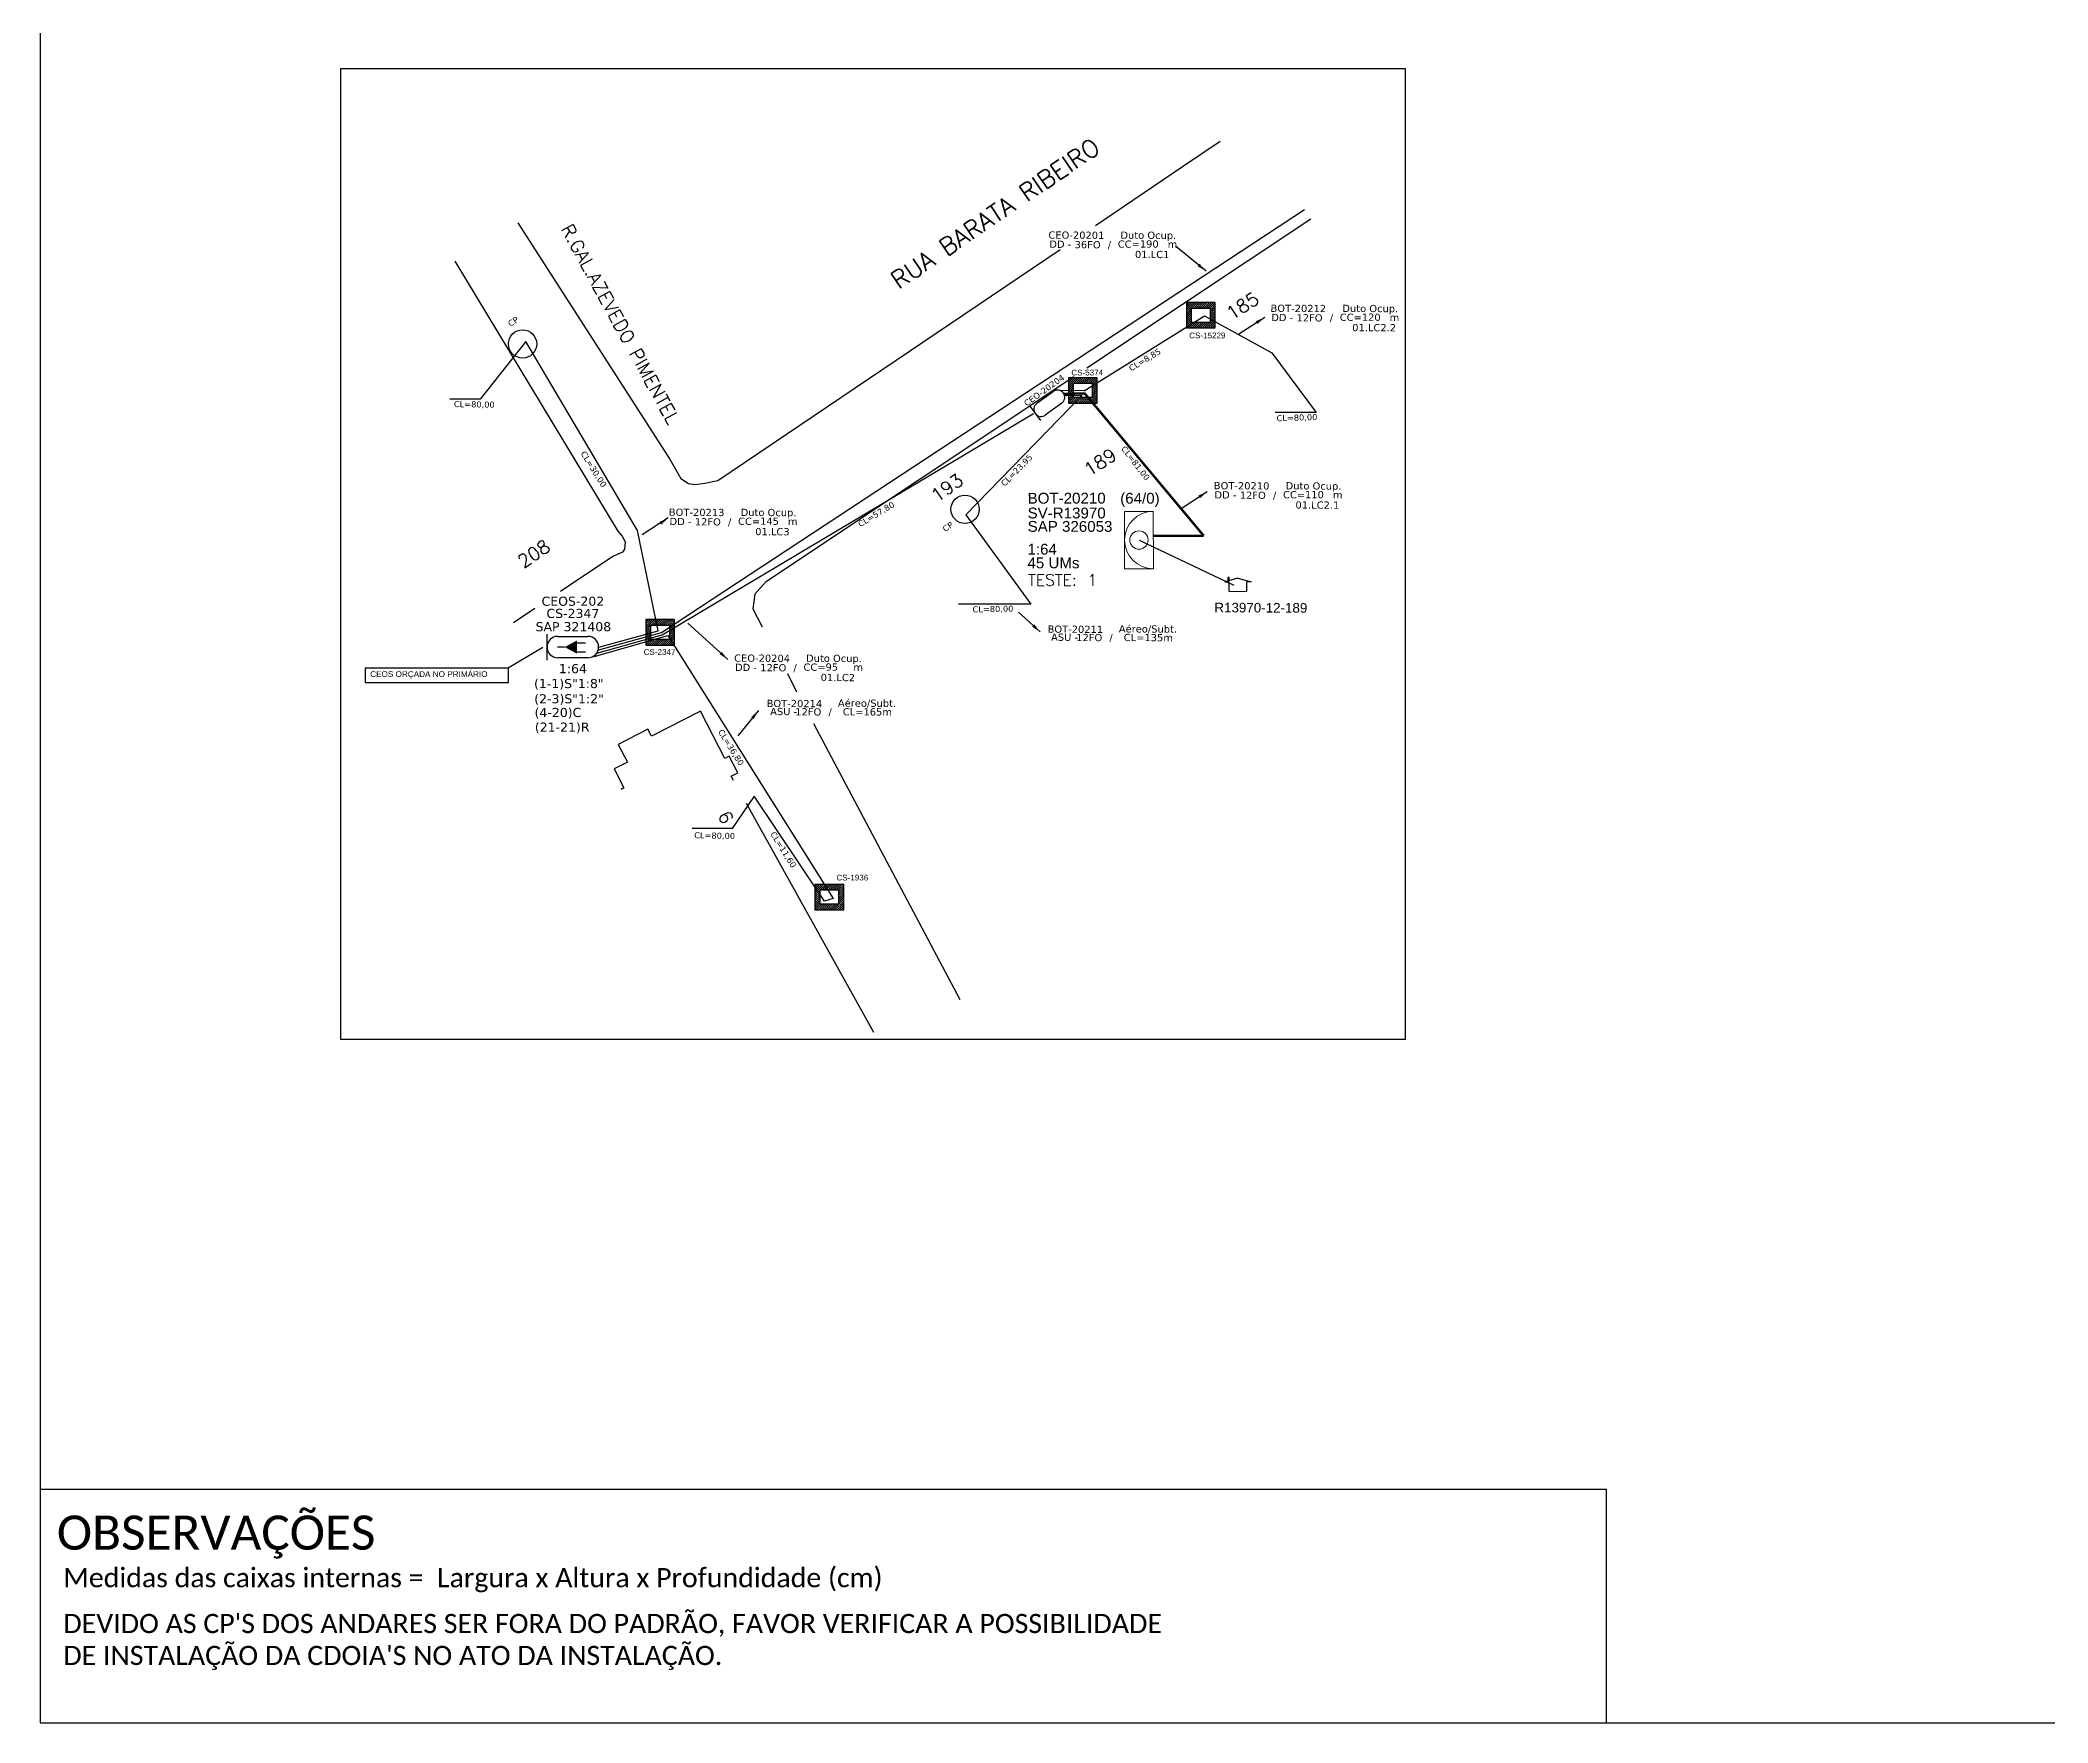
# Model space of a CAD drawing. Extents: x -89 to 749, y 705 to 1299.
# Drawn here: x -89.3 to 330, y 705 to 1056.3 of the extents above; entities that cross this region are included whole.
import ezdxf
from ezdxf.enums import TextEntityAlignment as Align

# ---------------------------------------------------------------- set-up
doc = ezdxf.new("R2010")
doc.units = 0
for name, color, linetype in [('10.1-Caixas Subterrâneas', 5, 'Continuous'), ('20.4-CEOS', 1, 'Continuous'), ('20.5-CEO', 1, 'Continuous'), ('CAP a instalar', 1, 'Continuous'), ('celulas gpon', 7, 'Continuous'), ('CEO', 1, 'Continuous'), ('label_cabos', 7, 'Continuous'), ('Legenda', 1, 'Continuous'), ('Meio Fio', 7, 'Continuous'), ('ml', 1, 'Continuous'), ('MUB', 252, 'Continuous'), ('Surveys Casinhas', 7, 'Continuous'), ('surveys legendas', 7, 'Continuous')]:
    doc.layers.add(name, color=color, linetype=linetype)
doc.layers.add("20.0-LEGENDA DOS CDO'S", color=1, linetype='Continuous', lineweight=0)
doc.layers.add('20.1-CDO_INTERIOR', color=1, linetype='Continuous', lineweight=0)
doc.layers.add('EXTRA', color=50, linetype='Continuous', plot=False)
doc.styles.add('ARIAL', font='arial.ttf')
doc.styles.add('DIGICADE', font='arial.ttf')
doc.styles.add('ROMANS', font='romans')
doc.styles.add('siredit', font='verdana.ttf')
doc.styles.add('Style-font000', font='font000.shx')
doc.styles.add('WMF-Calibri0', font='CALIBRI.TTF')
doc.linetypes.add('FENCELINE1', pattern='A,0.25,-0.1,[133,ltypeshp.shx,S=0.1,R=0,X=-0.1,Y=0],-0.1,1', length=1.45)
doc.dimstyles.new('CC', dxfattribs={"dimtxt": 1, "dimasz": 2, "dimexe": 0.18, "dimexo": 0.0625, "dimgap": 0.09, "dimtad": 0, "dimdec": 0, "dimrnd": 1, "dimzin": 0, "dimdsep": 46, "dimtxsty": 'siredit', "dimblk": 'NONE', "dimcen": 0, "dimse1": 1, "dimse2": 1, "dimsd1": 1, "dimsd2": 1, "dimclrt": 7, "dimadec": 0, "dimazin": 0, "dimtfac": 1, "dimtdec": 0, "dimtofl": 0, "dimtmove": 0, "dimatfit": 3, "dimfxl": 0, "dimtolj": 1, "dimtzin": 0, "dimarcsym": 0})

# ---------------------------------------------------------------- blocks, each defined once
blk = doc.blocks.new('*X58')
at = {"color": 0, "linetype": 'Continuous'}
for p, q in [((-1.25, 0.34099), (-0.49099, 1.1)), ((-1.25, 0.517767), (-0.667767, 1.1)), ((-1.25, 0.694544), (-0.844544, 1.1)), ((-1.25, 0.87132), (-1.02132, 1.1)), ((-1.25, 1.048097), (-1.198097, 1.1)), ((-1.25, 0.164214), (-0.8035, 0.610714)), ((-1.25, -0.012563), (-0.8035, 0.433937)), ((-1.25, -0.18934), (-0.8035, 0.25716)), ((-1.25, -0.366117), (-0.8035, 0.080383)), ((-0.789214, 0.625), (-0.314214, 1.1)), ((-0.612437, 0.625), (-0.137437, 1.1)), ((-0.43566, 0.625), (0.03934, 1.1)), ((-0.258883, 0.625), (0.216117, 1.1)), ((-0.082107, 0.625), (0.392893, 1.1)), ((0.09467, 0.625), (0.56967, 1.1)), ((0.271447, 0.625), (0.746447, 1.1)), ((0.448223, 0.625), (0.923223, 1.1)), ((0.625, 0.625), (1.1, 1.1)), ((0.801777, 0.625), (1.25, 1.073223)), ((0.8035, 0.449947), (1.25, 0.896447)), ((0.8035, 0.27317), (1.25, 0.71967)), ((0.8035, 0.096393), (1.25, 0.542893)), ((0.8035, -0.080383), (1.25, 0.366117)), ((0.8035, -0.25716), (1.25, 0.18934)), ((0.8035, -0.433937), (1.25, 0.012563)), ((-1.25, -0.542893), (-0.8035, -0.096393)), ((-1.25, -0.71967), (-0.8035, -0.27317)), ((-1.25, -0.896447), (-0.8035, -0.449947)), ((-1.25, -1.073223), (-0.801777, -0.625)), ((-1.1, -1.1), (-0.625, -0.625)), ((-0.923223, -1.1), (-0.448223, -0.625)), ((-0.746447, -1.1), (-0.271447, -0.625)), ((-0.56967, -1.1), (-0.09467, -0.625)), ((-0.392893, -1.1), (0.082107, -0.625)), ((-0.216117, -1.1), (0.258883, -0.625)), ((-0.03934, -1.1), (0.43566, -0.625)), ((0.137437, -1.1), (0.612437, -0.625)), ((0.314214, -1.1), (0.789214, -0.625)), ((0.49099, -1.1), (1.25, -0.34099)), ((0.667767, -1.1), (1.25, -0.517767)), ((0.8035, -0.610714), (1.25, -0.164214)), ((0.844544, -1.1), (1.25, -0.694544)), ((1.02132, -1.1), (1.25, -0.87132)), ((1.198097, -1.1), (1.25, -1.048097))]:
    blk.add_line(p, q, dxfattribs=at)
blk = doc.blocks.new('MANHOLE_MQ')
at = {"color": 0, "linetype": 'Continuous'}
for p, q in [((0.00000623, 0.00000569), (-0.00000627, 0.00000569)), ((-0.00000627, 0.00000569), (-0.00000627, -0.00000531)), ((-0.00000404, 0.00000331), (0.00000399, 0.00000331)), ((-0.00000404, -0.00000294), (-0.00000404, 0.00000331)), ((0.00000399, 0.00000331), (0.00000399, -0.00000294)), ((0.00000623, -0.00000531), (0.00000623, 0.00000569)), ((-0.00000627, -0.00000531), (0.00000623, -0.00000531)), ((0.00000399, -0.00000294), (-0.00000404, -0.00000294)), ((0.00000399, -0.00000294), (0.00000399, -0.00000294))]:
    blk.add_line(p, q, dxfattribs=at)
at = {"color": 0, "linetype": 'Continuous', "xscale": 5e-06, "yscale": 5e-06, "zscale": 1e-05}
blk.add_blockref('*X58', (-0.00000002, 0.00000019), dxfattribs=at)
blk = doc.blocks.new('*U82')
at = {"layer": '20.4-CEOS', "color": 7, "style": 'siredit'}
for tag, p in [('FIBRAS_SPLITTER', (0, 0)), ('FIBRAS_TOP_C', (0, -4.13)), ('RESERVA_FINAIS', (0, -5.46))]:
    blk.add_attdef(tag, p, '', height=1.01, dxfattribs=at)
for tag, p, flags in [('ID_ATIVIDADE', (0, -6.77), 3), ('QTDE', (0, -9.4), 1), ('FATOR', (0, -8.09), 1), ('FID', (0, -10.71), 1)]:
    blk.add_attdef(tag, p, '', height=1.01, dxfattribs=dict(at, flags=flags))
blk = doc.blocks.new('*U83')
at = {"layer": '20.4-CEOS', "color": 7, "style": 'siredit'}
blk.add_attdef('FIBRAS_SPLITTER', (0, 0), '', height=1.01, dxfattribs=at)
for tag, p, flags in [('ID_ATIVIDADE', (0, -1.48), 3), ('FATOR', (0, -2.79), 1), ('QTDE', (0, -4.11), 1), ('FID', (0, -5.42), 1)]:
    blk.add_attdef(tag, p, '', height=1.01, dxfattribs=dict(at, flags=flags))
blk = doc.blocks.new('Inst CDOI-64')
at = {"layer": '20.1-CDO_INTERIOR', "color": 1, "lineweight": 18}
blk.add_lwpolyline([(-2.12, -2.13), (-2.12, 2.12), (0, 2.12), (0.01, -2.13)], close=True, dxfattribs=at)
blk.add_circle((-1.06, 0), 0.68, dxfattribs=at)
blk.add_arc((0.01, 0), 2.13, 90.0276, 270.0276, dxfattribs=at)
at = {"layer": "20.0-LEGENDA DOS CDO'S"}
for tag, p, style, flags in [('ID_ATIVIDADE', (-9.3, 3.78), 'ARIAL', 3), ('FATOR', (-1.5, 3.78), 'ARIAL', 1), ('QTDE', (-9.18, -3.66), 'DIGICADE', 3)]:
    blk.add_attdef(tag, p, '', height=0.8, rotation=0.118, dxfattribs=dict(at, style=style, flags=flags))
at = {"layer": "20.0-LEGENDA DOS CDO'S", "style": 'ARIAL'}
for tag, p, rotation in [('FID', (-9.3, 2.69), 0.118), ('SURVEY', (-9.3, 1.6), 359.9724), ('SAP', (-9.3, 0.61), 359.9724), ('1:XX', (-9.31, -1.08), 359.9724), ('UMS', (-9.31, -2.09), 359.9724)]:
    blk.add_attdef(tag, p, '', height=0.8, rotation=rotation, dxfattribs=at)
blk.add_attdef('FIBRAS_UTILIZADAS', text='', height=0.8, rotation=359.9724, dxfattribs=at).set_placement((-0.99, 2.69), align=Align.CENTER)
blk = doc.blocks.new('Teste  FTTH')
at = {"color": 0, "lineweight": 0, "style": 'ROMANS'}
for tag, p in [('TESTE', (-2.302, -0.29)), ('QTDE', (0.212, -0.29))]:
    blk.add_attdef(tag, p, '', height=0.48, dxfattribs=at)
for tag, p, flags in [('FID', (-2.227, -1.253), 1), ('FATOR', (-2.227, -2.028), 3), ('ID_ATIVIDADE', (-2.227, -2.716), 3)]:
    blk.add_attdef(tag, p, '', height=0.48, dxfattribs=dict(at, flags=flags))
blk = doc.blocks.new('Inst CB DT OCUP CFOA-SM-DD-S-36')
at = {"layer": 'label_cabos', "color": 0, "style": 'siredit'}
for tag, flags, p in [('ID_ATIVIDADE', 3, (1.31, 2.67)), ('FATOR', 1, (11.56, 2.55))]:
    blk.add_attdef(tag, text='', height=1, rotation=359.69, dxfattribs=dict(at, flags=flags)).set_placement(p, align=Align.MIDDLE_CENTER)
for tag, p in [('TIPO_CABO', (1.11, 0)), ('DESTINO_CABO', (3.13, 1.26)), ('CABO', (4.69, -0.05)), ('/', (7.71, -0.05)), ('LANCE', (10.41, 0.02)), ('TIPO_CABO', (13.11, 1.24)), ('UND', (16.46, 0)), ('FID', (13.65, -1.41))]:
    blk.add_attdef(tag, text='', height=1, rotation=359.69, dxfattribs=at).set_placement(p, align=Align.MIDDLE_CENTER)
blk.add_attdef('QTDE', (11.93, -0.45), '', height=1, rotation=359.69, dxfattribs=at)
blk = doc.blocks.new('_None')
blk = doc.blocks.new('Inst CB DT OCUP CFOA-SM-DD-S-12')
at = {"layer": 'label_cabos', "color": 0, "style": 'siredit'}
for tag, flags, p in [('ID_ATIVIDADE', 3, (1.31, 2.67)), ('FATOR', 1, (11.56, 2.55))]:
    blk.add_attdef(tag, text='', height=1, rotation=359.69, dxfattribs=dict(at, flags=flags)).set_placement(p, align=Align.MIDDLE_CENTER)
for tag, p in [('TIPO_CABO', (1.11, 0)), ('DESTINO_CABO', (3.13, 1.26)), ('CABO', (4.69, -0.05)), ('/', (7.71, -0.05)), ('LANCE', (10.41, 0.02)), ('TIPO_CABO', (13.11, 1.24)), ('UND', (16.46, 0)), ('FID', (13.65, -1.41))]:
    blk.add_attdef(tag, text='', height=1, rotation=359.69, dxfattribs=at).set_placement(p, align=Align.MIDDLE_CENTER)
blk.add_attdef('QTDE', (11.93, -0.45), '', height=1, rotation=359.69, dxfattribs=at)
blk = doc.blocks.new('LEGENDA DOS CABOS')
at = {"layer": 'EXTRA', "color": 0, "style": 'siredit'}
for tag, p in [('ID', (4.6, 0.97)), ('XX', (9.03, 0.97))]:
    blk.add_attdef(tag, text='', height=0.48, rotation=359.69, dxfattribs=at).set_placement(p, align=Align.MIDDLE_CENTER)
at = {"layer": 'Legenda', "color": 0, "style": 'siredit'}
for tag, p in [('TIPO_CABO', (1.31, 0)), ('CABO', (4.69, -0.05)), ('/', (6.81, -0.05)), ('METROS', (10.03, -0.05))]:
    blk.add_attdef(tag, text='', height=0.8, rotation=359.69, dxfattribs=at).set_placement(p, align=Align.MIDDLE_CENTER)
blk = doc.blocks.new('SURVEY_SURVEY')
for p, q in [((0, 0.0000152), (-0.0000151, 0.0000108)), ((-0.0000151, 0.0000108), (-0.0000104, 0.0000108)), ((-0.0000103, 0), (-0.0000103, 0.0000108)), ((0.0000103, 0), (-0.0000103, 0)), ((0, 0.0000152), (0.0000151, 0.0000108)), ((0.0000101, 0.0000159), (0.0000117, 0.0000159)), ((0.0000101, 0.0000123), (0.0000101, 0.0000159)), ((0.0000151, 0.0000108), (0.0000103, 0.0000108)), ((0.0000103, 0.0000108), (0.0000103, 0)), ((0.0000117, 0.0000159), (0.0000117, 0.0000119))]:
    blk.add_line(p, q)

msp = doc.modelspace()

# ---------------------------------------------------------------- linework, layer by layer
msp.add_lwpolyline([(-89.32, 705.02), (749.25, 705.02), (749.25, 1299.02), (-89.32, 1299.02), (-89.32, 705.02)])
at = {"color": 7}
msp.add_lwpolyline([(-26.51, 1050.38), (195.76, 1050.38), (195.76, 847.66), (-26.51, 847.66)], close=True, dxfattribs=at)
at = {"color": 10, "linetype": 'FENCELINE1', "ltscale": 6, "const_width": 0.5}
for points in [[(124.49, 982.47), (128.83, 982.57), (153.69, 952.84)], [(153.69, 952.84), (143.17, 952.84)]]:
    msp.add_lwpolyline(points, dxfattribs=at)
at = {"color": 4}
msp.add_lwpolyline([(140.17, 951.95), (159.95, 942.51)], dxfattribs=at)
at = {"color": 7}
for points in [[(-89.24, 753.78), (237.71, 753.78)], [(237.71, 753.78), (237.71, 705.02)]]:
    msp.add_lwpolyline(points, dxfattribs=at)
at = {"layer": '20.4-CEOS', "color": 7}
for p, q in [((18.79, 931.85), (25.08, 931.85)), ((25.08, 927.37), (18.79, 927.37))]:
    msp.add_line(p, q, dxfattribs=at)
for points in [[(16.55, 926.91), (16.55, 932.31)], [(20.2, 929.61), (18.69, 929.61)], [(22.68, 930.5), (24.59, 930.5)], [(22.68, 928.63), (24.59, 928.63)]]:
    msp.add_lwpolyline(points, dxfattribs=at)
msp.add_lwpolyline([(20.2, 929.61, 0, 2.77, 0), (22.8, 929.61, 2.77, 2.77, 0)], format="xyseb", dxfattribs=at)
for centre, start, end in [((18.79, 929.61), 90, 270), ((25.08, 929.61), 270, 90)]:
    msp.add_arc(centre, 2.24, start, end, dxfattribs=at)
at = {"layer": '20.5-CEO', "color": 5}
for p, q in [((118.83, 980.5), (122.27, 982.99)), ((124.04, 980.54), (120.6, 978.05))]:
    msp.add_line(p, q, dxfattribs=at)
msp.add_lwpolyline([(117.42, 979.86), (119.56, 976.91)], dxfattribs=at)
for centre, start, end in [((123.15, 981.76), 305.9178, 125.9178), ((119.72, 979.27), 125.9178, 305.9178)]:
    msp.add_arc(centre, 1.51, start, end, dxfattribs=at)
at = {"layer": 'CAP a instalar', "color": 7, "linetype": 'FENCELINE1', "ltscale": 3}
for points in [[(27.34, 929.06), (40.44, 932.69), (174.72, 1020.99)], [(128.74, 983.14), (153.83, 998.78), (167.93, 991.07), (177.18, 978.6)], [(27.33, 929.61), (39.73, 932.99), (35.42, 953.96), (12.14, 993.44), (2.58, 981.4), (-3.77, 981.4)], [(128.8, 983.16), (123.88, 983.11)], [(26.91, 928.35), (40.61, 932.2), (118.14, 978.39)], [(177.18, 978.6), (168.63, 978.6)]]:
    msp.add_lwpolyline(points, dxfattribs=at)
at = {"layer": 'CAP a instalar', "color": 8, "linetype": 'FENCELINE1', "ltscale": 3}
for points in [[(124.64, 982.15), (128.3, 982.19), (103.99, 957.2), (117.54, 938.58), (102.44, 938.58)], [(26.35, 927.64), (41.74, 932.01), (76.32, 877.15), (74.48, 876.59), (59.83, 898.5), (55.18, 891.74), (46.85, 891.74)]]:
    msp.add_lwpolyline(points, dxfattribs=at)
at = {"layer": 'Meio Fio', "color": 3}
msp.add_lwpolyline([(8.31, 925.19), (15.68, 929.57)], dxfattribs=at)
msp.add_lwpolyline([(8.47, 925.19), (-21.44, 925.19), (-21.44, 922.2), (8.47, 922.2)], close=True, dxfattribs=at)
at = {"layer": 'ml', "color": 5}
for centre in [(11.43, 992.9), (103.84, 958.38)]:
    msp.add_circle(centre, 2.96, dxfattribs=at)
at = {"layer": 'MUB'}
for points in [[(149.27, 1029.91), (157.14, 1035.23)], [(131.06, 1017.61), (149.27, 1029.91)], [(176.06, 1018.96), (149.27, 1001.14)], [(10.42, 1018.21), (42.28, 968.72), (44.45, 964.82), (46.07, 963.77), (47.43, 963.55), (49.51, 963.82), (52.24, 964.36), (123.72, 1012.65)], [(-2.74, 1010.18), (31.35, 953.82), (32.22, 952.75), (32.83, 951.61), (32.75, 950.03), (32.33, 949.44), (30.25, 948.5)], [(149.27, 1001.14), (129.29, 987.84)], [(126.56, 986.02), (62.15, 943.16), (59.96, 940.67), (59.5, 937.57), (61.46, 933.87)], [(30.25, 948.5), (19.36, 941.24)], [(14.02, 937.68), (9.51, 934.67)], [(66.77, 924.08), (68.67, 920.27)], [(48.57, 916.26), (38.33, 911.03), (37.62, 912.45), (31.41, 909.28), (33.31, 905.58), (30.54, 904.16), (32.59, 900.22), (32.04, 899.94)], [(55.51, 901.73), (55, 902.63), (56.38, 903.33), (54.6, 906.85), (53.64, 906.37), (48.57, 916.26), (38.33, 911.03), (37.62, 912.45), (31.41, 909.28), (33.31, 905.58), (30.54, 904.16), (32.59, 900.22)], [(72.18, 913.65), (102.72, 856.06)], [(32.04, 899.94), (32.59, 900.22)], [(84.8, 849.13), (58.18, 896.94)]]:
    msp.add_lwpolyline(points, dxfattribs=at)

# ---------------------------------------------------------------- block references
at = {"color": 0, "lineweight": 0}
ref = msp.add_blockref('Inst CB DT OCUP CFOA-SM-DD-S-36', (122.38, 1013.71), dxfattribs=dict(at, xscale=1.505327139030698, yscale=1.505327139030698, zscale=1.505327139030698))
ref.add_attrib('DESTINO_CABO', 'CEO-20201', dxfattribs={"layer": 'label_cabos', "color": 0, "height": 1.505, "rotation": 359.69, "style": 'siredit'}).set_placement((127.09, 1015.61), align=Align.MIDDLE_CENTER)
ref.add_attrib('TIPO_CABO', 'Duto Ocup.', dxfattribs={"layer": 'label_cabos', "color": 0, "height": 1.505, "rotation": 359.69, "style": 'siredit'}).set_placement((142.11, 1015.59), align=Align.MIDDLE_CENTER)
ref.add_attrib('/', '/', dxfattribs={"layer": 'label_cabos', "color": 0, "height": 1.51, "rotation": 359.69, "style": 'siredit'}).set_placement((133.99, 1013.63), align=Align.MIDDLE_CENTER)
ref.add_attrib('FID', '01.LC1', dxfattribs={"layer": 'label_cabos', "color": 0, "height": 1.505, "rotation": 359.69, "style": 'siredit'}).set_placement((142.92, 1011.58), align=Align.MIDDLE_CENTER)
ref.add_attrib('LANCE', 'CC=', dxfattribs={"layer": 'label_cabos', "color": 0, "height": 1.505, "rotation": 359.69, "style": 'siredit'}).set_placement((138.04, 1013.74), align=Align.MIDDLE_CENTER)
ref.add_attrib('UND', 'm', dxfattribs={"layer": 'label_cabos', "color": 0, "height": 1.51, "rotation": 359.69, "style": 'siredit'}).set_placement((147.16, 1013.71), align=Align.MIDDLE_CENTER)
ref.add_attrib('CABO', '36FO', dxfattribs={"layer": 'label_cabos', "color": 0, "height": 1.505, "rotation": 359.69, "style": 'siredit'}).set_placement((129.43, 1013.63), align=Align.MIDDLE_CENTER)
ref.add_attrib('TIPO_CABO', 'DD - ', dxfattribs={"layer": 'label_cabos', "color": 0, "height": 1.505, "rotation": 359.69, "style": 'siredit'}).set_placement((124.05, 1013.71), align=Align.MIDDLE_CENTER)
ref.add_attrib('QTDE', '190', (140.33, 1013.03), dxfattribs={"layer": 'label_cabos', "color": 0, "height": 1.505, "rotation": 359.69, "style": 'siredit'})
ref = msp.add_blockref('Inst CB DT OCUP CFOA-SM-DD-S-12', (168.73, 998.42), dxfattribs=dict(at, xscale=1.505327139030698, yscale=1.505327139030698, zscale=1.505327139030698))
ref.add_attrib('DESTINO_CABO', 'BOT-20212', dxfattribs={"layer": 'label_cabos', "color": 0, "height": 1.505, "rotation": 359.69, "style": 'siredit'}).set_placement((173.44, 1000.32), align=Align.MIDDLE_CENTER)
ref.add_attrib('TIPO_CABO', 'Duto Ocup.', dxfattribs={"layer": 'label_cabos', "color": 0, "height": 1.505, "rotation": 359.69, "style": 'siredit'}).set_placement((188.46, 1000.3), align=Align.MIDDLE_CENTER)
ref.add_attrib('/', '/', dxfattribs={"layer": 'label_cabos', "color": 0, "height": 1.51, "rotation": 359.69, "style": 'siredit'}).set_placement((180.34, 998.35), align=Align.MIDDLE_CENTER)
ref.add_attrib('FID', '01.LC2.2', dxfattribs={"layer": 'label_cabos', "color": 0, "height": 1.505, "rotation": 359.69, "style": 'siredit'}).set_placement((189.27, 996.3), align=Align.MIDDLE_CENTER)
ref.add_attrib('LANCE', 'CC=', dxfattribs={"layer": 'label_cabos', "color": 0, "height": 1.505, "rotation": 359.69, "style": 'siredit'}).set_placement((184.4, 998.46), align=Align.MIDDLE_CENTER)
ref.add_attrib('UND', 'm', dxfattribs={"layer": 'label_cabos', "color": 0, "height": 1.51, "rotation": 359.69, "style": 'siredit'}).set_placement((193.51, 998.43), align=Align.MIDDLE_CENTER)
ref.add_attrib('CABO', '12FO', dxfattribs={"layer": 'label_cabos', "color": 0, "height": 1.505, "rotation": 359.69, "style": 'siredit'}).set_placement((175.78, 998.35), align=Align.MIDDLE_CENTER)
ref.add_attrib('TIPO_CABO', 'DD - ', dxfattribs={"layer": 'label_cabos', "color": 0, "height": 1.505, "rotation": 359.69, "style": 'siredit'}).set_placement((170.4, 998.42), align=Align.MIDDLE_CENTER)
ref.add_attrib('QTDE', '120', (186.69, 997.74), dxfattribs={"layer": 'label_cabos', "color": 0, "height": 1.505, "rotation": 359.69, "style": 'siredit'})
at = {"color": 0, "lineweight": 0, "xscale": 2.822488385682557, "yscale": 2.822488385682557, "zscale": 2.822488385682557}
msp.add_blockref('Inst CDOI-64', (143.15, 951.96), dxfattribs=at).add_auto_attribs({'FIBRAS_UTILIZADAS': '(64/0)', 'SURVEY': 'SV-R13970 ', 'SAP': 'SAP 326053', '1:XX': '1:64', 'UMS': '45 UMs', 'FID': 'BOT-20210'})
at = {"color": 0, "lineweight": 0}
ref = msp.add_blockref('Inst CB DT OCUP CFOA-SM-DD-S-12', (156.88, 961.39), dxfattribs=dict(at, xscale=1.505327139030698, yscale=1.505327139030698, zscale=1.505327139030698))
ref.add_attrib('DESTINO_CABO', 'BOT-20210', dxfattribs={"layer": 'label_cabos', "color": 0, "height": 1.505, "rotation": 359.69, "style": 'siredit'}).set_placement((161.59, 963.29), align=Align.MIDDLE_CENTER)
ref.add_attrib('TIPO_CABO', 'Duto Ocup.', dxfattribs={"layer": 'label_cabos', "color": 0, "height": 1.505, "rotation": 359.69, "style": 'siredit'}).set_placement((176.61, 963.26), align=Align.MIDDLE_CENTER)
ref.add_attrib('/', '/', dxfattribs={"layer": 'label_cabos', "color": 0, "height": 1.51, "rotation": 359.69, "style": 'siredit'}).set_placement((168.49, 961.31), align=Align.MIDDLE_CENTER)
ref.add_attrib('FID', '01.LC2.1', dxfattribs={"layer": 'label_cabos', "color": 0, "height": 1.505, "rotation": 359.69, "style": 'siredit'}).set_placement((177.42, 959.26), align=Align.MIDDLE_CENTER)
ref.add_attrib('LANCE', 'CC=', dxfattribs={"layer": 'label_cabos', "color": 0, "height": 1.505, "rotation": 359.69, "style": 'siredit'}).set_placement((172.55, 961.42), align=Align.MIDDLE_CENTER)
ref.add_attrib('UND', 'm', dxfattribs={"layer": 'label_cabos', "color": 0, "height": 1.51, "rotation": 359.69, "style": 'siredit'}).set_placement((181.66, 961.39), align=Align.MIDDLE_CENTER)
ref.add_attrib('CABO', '12FO', dxfattribs={"layer": 'label_cabos', "color": 0, "height": 1.505, "rotation": 359.69, "style": 'siredit'}).set_placement((163.93, 961.31), align=Align.MIDDLE_CENTER)
ref.add_attrib('TIPO_CABO', 'DD - ', dxfattribs={"layer": 'label_cabos', "color": 0, "height": 1.505, "rotation": 359.69, "style": 'siredit'}).set_placement((158.55, 961.38), align=Align.MIDDLE_CENTER)
ref.add_attrib('QTDE', '110', (174.83, 960.7), dxfattribs={"layer": 'label_cabos', "color": 0, "height": 1.505, "rotation": 359.69, "style": 'siredit'})
ref = msp.add_blockref('Inst CB DT OCUP CFOA-SM-DD-S-12', (43.07, 955.84), dxfattribs=dict(at, xscale=1.505327139030698, yscale=1.505327139030698, zscale=1.505327139030698))
ref.add_attrib('DESTINO_CABO', 'BOT-20213', dxfattribs={"layer": 'label_cabos', "color": 0, "height": 1.505, "rotation": 359.69, "style": 'siredit'}).set_placement((47.78, 957.74), align=Align.MIDDLE_CENTER)
ref.add_attrib('TIPO_CABO', 'Duto Ocup.', dxfattribs={"layer": 'label_cabos', "color": 0, "height": 1.505, "rotation": 359.69, "style": 'siredit'}).set_placement((62.8, 957.71), align=Align.MIDDLE_CENTER)
ref.add_attrib('/', '/', dxfattribs={"layer": 'label_cabos', "color": 0, "height": 1.51, "rotation": 359.69, "style": 'siredit'}).set_placement((54.68, 955.76), align=Align.MIDDLE_CENTER)
ref.add_attrib('FID', '01.LC3', dxfattribs={"layer": 'label_cabos', "color": 0, "height": 1.505, "rotation": 359.69, "style": 'siredit'}).set_placement((63.61, 953.71), align=Align.MIDDLE_CENTER)
ref.add_attrib('LANCE', 'CC=', dxfattribs={"layer": 'label_cabos', "color": 0, "height": 1.505, "rotation": 359.69, "style": 'siredit'}).set_placement((58.74, 955.87), align=Align.MIDDLE_CENTER)
ref.add_attrib('UND', 'm', dxfattribs={"layer": 'label_cabos', "color": 0, "height": 1.51, "rotation": 359.69, "style": 'siredit'}).set_placement((67.85, 955.84), align=Align.MIDDLE_CENTER)
ref.add_attrib('CABO', '12FO', dxfattribs={"layer": 'label_cabos', "color": 0, "height": 1.505, "rotation": 359.69, "style": 'siredit'}).set_placement((50.12, 955.76), align=Align.MIDDLE_CENTER)
ref.add_attrib('TIPO_CABO', 'DD - ', dxfattribs={"layer": 'label_cabos', "color": 0, "height": 1.505, "rotation": 359.69, "style": 'siredit'}).set_placement((44.74, 955.83), align=Align.MIDDLE_CENTER)
ref.add_attrib('QTDE', '145', (61.03, 955.15), dxfattribs={"layer": 'label_cabos', "color": 0, "height": 1.505, "rotation": 359.69, "style": 'siredit'})
ref = msp.add_blockref('Inst CB DT OCUP CFOA-SM-DD-S-12', (56.73, 925.39), dxfattribs=dict(at, xscale=1.505327139030698, yscale=1.505327139030698, zscale=1.505327139030698))
ref.add_attrib('DESTINO_CABO', 'CEO-20204', dxfattribs={"layer": 'label_cabos', "color": 0, "height": 1.505, "rotation": 359.69, "style": 'siredit'}).set_placement((61.45, 927.29), align=Align.MIDDLE_CENTER)
ref.add_attrib('TIPO_CABO', 'Duto Ocup.', dxfattribs={"layer": 'label_cabos', "color": 0, "height": 1.505, "rotation": 359.69, "style": 'siredit'}).set_placement((76.46, 927.26), align=Align.MIDDLE_CENTER)
ref.add_attrib('/', '/', dxfattribs={"layer": 'label_cabos', "color": 0, "height": 1.51, "rotation": 359.69, "style": 'siredit'}).set_placement((68.34, 925.31), align=Align.MIDDLE_CENTER)
ref.add_attrib('FID', '01.LC2', dxfattribs={"layer": 'label_cabos', "color": 0, "height": 1.505, "rotation": 359.69, "style": 'siredit'}).set_placement((77.28, 923.26), align=Align.MIDDLE_CENTER)
ref.add_attrib('LANCE', 'CC=', dxfattribs={"layer": 'label_cabos', "color": 0, "height": 1.505, "rotation": 359.69, "style": 'siredit'}).set_placement((72.4, 925.42), align=Align.MIDDLE_CENTER)
ref.add_attrib('UND', 'm', dxfattribs={"layer": 'label_cabos', "color": 0, "height": 1.51, "rotation": 359.69, "style": 'siredit'}).set_placement((81.52, 925.39), align=Align.MIDDLE_CENTER)
ref.add_attrib('CABO', '12FO', dxfattribs={"layer": 'label_cabos', "color": 0, "height": 1.505, "rotation": 359.69, "style": 'siredit'}).set_placement((63.79, 925.31), align=Align.MIDDLE_CENTER)
ref.add_attrib('TIPO_CABO', 'DD - ', dxfattribs={"layer": 'label_cabos', "color": 0, "height": 1.505, "rotation": 359.69, "style": 'siredit'}).set_placement((58.41, 925.38), align=Align.MIDDLE_CENTER)
ref.add_attrib('QTDE', '95', (74.69, 924.7), dxfattribs={"layer": 'label_cabos', "color": 0, "height": 1.505, "rotation": 359.69, "style": 'siredit'})
at = {"layer": '10.1-Caixas Subterrâneas', "color": 30, "xscale": 481384.8842288395, "yscale": 481384.8842288395, "zscale": 481384.8842288395}
for p, rotation in [((153.05, 998.98), 180.0000000000623), ((128.43, 983.29), 180.0000000000624), ((40.15, 932.78), 180.0000000000624), ((75.48, 877.51), 180.0000000000624)]:
    msp.add_blockref('MANHOLE_MQ', p, dxfattribs=dict(at, rotation=rotation))
at = {"layer": "20.0-LEGENDA DOS CDO'S", "lineweight": 0, "xscale": 4.940765919137298, "yscale": 4.940765919137299, "zscale": 4.940765919137299, "rotation": 0.004078562105398152}
msp.add_blockref('Teste  FTTH', (128.37, 943.86), dxfattribs=at).add_auto_attribs({'TESTE': 'TESTE:', 'QTDE': '1'})
at = {"layer": '20.4-CEOS', "color": 7, "lineweight": 0}
ref = msp.add_blockref('*U82', (13.82, 921.05), dxfattribs=dict(at, xscale=1.881658923788372, yscale=1.881658923788372, zscale=1.881658923788372))
ref.add_attrib('FIBRAS_SPLITTER', '(1-1)S"1:8"', (13.82, 921.05), dxfattribs={"color": 7, "height": 1.8999, "style": 'siredit'})
ref.add_attrib('FIBRAS_TOP_C', '(4-20)C', (13.93, 915.01), dxfattribs={"color": 7, "height": 1.9, "style": 'siredit'})
ref.add_attrib('RESERVA_FINAIS', '(21-21)R', (13.99, 911.95), dxfattribs={"color": 7, "height": 1.9, "style": 'siredit'})
at = {"layer": '20.4-CEOS', "color": 7, "lineweight": 0, "xscale": 1.881658923788372, "yscale": 1.881658923788372, "zscale": 1.881658923788372}
msp.add_blockref('*U83', (13.86, 917.87), dxfattribs=at).add_auto_attribs({'FIBRAS_SPLITTER': '(2-3)S"1:2"'})
at = {"layer": 'label_cabos', "color": 0, "lineweight": 0}
ref = msp.add_blockref('LEGENDA DOS CABOS', (120.5, 930.89), dxfattribs=dict(at, xscale=1.505327139030698, yscale=1.505327139030698, zscale=1.505327139030698))
ref.add_attrib('ID', 'BOT-20211', dxfattribs={"color": 0, "height": 1.505, "rotation": 359.69, "style": 'siredit'}).set_placement((126.88, 933.34), align=Align.MIDDLE_CENTER)
ref.add_attrib('CABO', '12FO', dxfattribs={"color": 0, "height": 1.505, "rotation": 359.69, "style": 'siredit'}).set_placement((129.77, 931.6), align=Align.MIDDLE_CENTER)
ref.add_attrib('METROS', 'CL=135m', dxfattribs={"color": 0, "height": 1.505, "rotation": 359.69, "style": 'siredit'}).set_placement((142.11, 931.6), align=Align.MIDDLE_CENTER)
ref.add_attrib('XX', 'Aéreo/Subt.', dxfattribs={"color": 0, "height": 1.5053, "rotation": 359.69, "style": 'siredit'}).set_placement((142.03, 933.4), align=Align.MIDDLE_CENTER)
ref.add_attrib('/', '/', dxfattribs={"color": 0, "height": 1.51, "rotation": 359.69, "style": 'siredit'}).set_placement((134.33, 931.6), align=Align.MIDDLE_CENTER)
ref.add_attrib('TIPO_CABO', 'ASU -', dxfattribs={"color": 0, "height": 1.505, "rotation": 359.69, "style": 'siredit'}).set_placement((124.62, 931.67), align=Align.MIDDLE_CENTER)
ref = msp.add_blockref('LEGENDA DOS CABOS', (61.82, 915.38), dxfattribs=dict(at, xscale=1.505327139030698, yscale=1.505327139030698, zscale=1.505327139030698))
ref.add_attrib('ID', 'BOT-20214', dxfattribs={"color": 0, "height": 1.505, "rotation": 359.69, "style": 'siredit'}).set_placement((68.2, 917.83), align=Align.MIDDLE_CENTER)
ref.add_attrib('CABO', '12FO', dxfattribs={"color": 0, "height": 1.505, "rotation": 359.69, "style": 'siredit'}).set_placement((71.1, 916.09), align=Align.MIDDLE_CENTER)
ref.add_attrib('METROS', 'CL=165m', dxfattribs={"color": 0, "height": 1.505, "rotation": 359.69, "style": 'siredit'}).set_placement((83.44, 916.09), align=Align.MIDDLE_CENTER)
ref.add_attrib('XX', 'Aéreo/Subt.', dxfattribs={"color": 0, "height": 1.5053, "rotation": 359.69, "style": 'siredit'}).set_placement((83.36, 917.9), align=Align.MIDDLE_CENTER)
ref.add_attrib('/', '/', dxfattribs={"color": 0, "height": 1.51, "rotation": 359.69, "style": 'siredit'}).set_placement((75.66, 916.09), align=Align.MIDDLE_CENTER)
ref.add_attrib('TIPO_CABO', 'ASU -', dxfattribs={"color": 0, "height": 1.505, "rotation": 359.69, "style": 'siredit'}).set_placement((65.95, 916.16), align=Align.MIDDLE_CENTER)
at = {"layer": 'Surveys Casinhas', "xscale": -182778.0872832999, "yscale": 182778.0872833043, "zscale": 182778.0872833043, "rotation": 359.8618444730036}
msp.add_blockref('SURVEY_SURVEY', (160.83, 941.25), dxfattribs=at)

# ---------------------------------------------------------------- texts
at = {"color": 7, "style": 'WMF-Calibri0'}
msp.add_text('OBSERVAÇÕES', height=7.1308, dxfattribs=at).set_placement((-85.83, 741.17))
at = {"color": 3, "insert": (-20.39, 924.58), "char_height": 1.2193, "width": 59.8074, "attachment_point": 1, "style": 'ARIAL'}
msp.add_mtext('CEOS ORÇADA NO PRIMÁRIO', dxfattribs=at)
at = {"color": 7, "char_height": 4, "width": 658.8434, "attachment_point": 1, "style": 'WMF-Calibri0'}
for s, insert in [('Medidas das caixas internas =  Largura x Altura x Profundidade (cm)', (-84.48, 737.33)), ("DEVIDO AS CP'S DOS ANDARES SER FORA DO PADRÃO, FAVOR VERIFICAR A POSSIBILIDADE \\PDE INSTALAÇÃO DA CDOIA'S NO ATO DA INSTALAÇÃO.", (-84.48, 727.76))]:
    msp.add_mtext(s, dxfattribs=dict(at, insert=insert))
at = {"layer": '10.1-Caixas Subterrâneas', "color": 30, "style": 'ARIAL'}
for s, p in [('CS-15229', (150.65, 994.07)), ('CS-5374', (126.03, 986.32)), ('CS-2347', (36.72, 927.97)), ('CS-1936', (76.98, 880.89))]:
    msp.add_text(s, height=1.204, dxfattribs=at).set_placement(p)
at = {"layer": '20.4-CEOS', "color": 5, "style": 'siredit'}
msp.add_text('CEO-20204', height=1.277, rotation=35.9178, dxfattribs=at).set_placement((119.97, 983.74), align=Align.TOP_CENTER)
at = {"layer": '20.4-CEOS', "color": 7, "style": 'siredit'}
for s, p in [('CEOS-202', (21.94, 940.14)), ('CS-2347', (21.94, 937.59)), ('SAP 321408', (22.04, 934.82)), ('1:64', (21.94, 926.06))]:
    msp.add_text(s, height=1.9, dxfattribs=at).set_placement(p, align=Align.TOP_CENTER)
at = {"layer": 'celulas gpon', "color": 7, "style": 'siredit'}
for s, rotation, p in [('CP', 33.3885, (8.88, 996.43)), ('CL=8,85', 31.1079, (138.52, 987.15)), ('CL=80,00', 359.1382, (-2.92, 979.72)), ('CL=80,00', 1.805, (168.91, 976.76)), ('CL=30,00', 302.0434, (23.49, 970.04)), ('CL=23,95', 45.6558, (112.09, 963.05)), ('CL=81,00', 307.81, (136.35, 971)), ('CL=57,80', 31.1079, (81.94, 954.61)), ('CP', 33.3885, (99.65, 953.59)), ('CL=80,00', 1.2465, (105.42, 936.85)), ('CL=36,80', 302.0434, (52.17, 911.95)), ('CL=80,00', 359.1382, (47.27, 889.69)), ('CL=11,60', 302.0434, (63.1, 890.6))]:
    msp.add_text(s, height=1.254, rotation=rotation, dxfattribs=at).set_placement(p)
at = {"layer": 'CEO', "color": 5, "style": 'Style-font000'}
for tag, text in [('CEO-17', 'CEO-xx'), ('CS-39390', 'CVPxx')]:
    msp.add_attdef(tag, text=text, height=0.00121, rotation=325.546, dxfattribs=at).set_placement((-29.69, 848.7), align=Align.MIDDLE_CENTER)
at = {"layer": 'MUB', "color": 5, "style": 'ROMANS'}
for s, height, rotation, p in [('RUA BARATA RIBEIRO', 3.6839, 34.2535, (89.99, 1004.18)), ('R.GAL.AZEVEDO PIMENTEL', 2.7629, 298.7474, (19.33, 1016.94))]:
    msp.add_text(s, height=height, rotation=rotation, dxfattribs=at).set_placement(p)
at = {"layer": 'MUB', "style": 'ROMANS'}
for s, height, rotation, p in [('185', 2.763, 32.2313, (161.8, 1000.85)), ('189', 2.763, 32.8429, (132.04, 968.23)), ('193', 2.763, 35.5102, (100.09, 962.88)), ('208', 2.763, 33.6901, (13.79, 949.1)), ('6', 2.76, 296.2575, (53.88, 894.07))]:
    msp.add_text(s, height=height, rotation=rotation, dxfattribs=at).set_placement(p, align=Align.MIDDLE_CENTER)
at = {"layer": 'surveys legendas', "style": 'ARIAL'}
msp.add_text('R13970-12-189', height=2, rotation=359.7837, dxfattribs=at).set_placement((155.9, 936.87))

# ---------------------------------------------------------------- leaders
at = {"layer": 'label_cabos'}
for points in [[(154.18, 1008.1), (147.8, 1013.28)], [(166.41, 998.45), (160.98, 994.91)], [(154.39, 962.04), (148.96, 958.5)], [(41.87, 956.56), (36.44, 953.02)], [(119.53, 932.77), (114.99, 936.93)], [(54.27, 927.05), (45.91, 934.58)], [(60.68, 916.34), (56.41, 911.06)]]:
    msp.add_leader(points, dimstyle='CC', override={"dimgap": 0.09, "dimtad": 0}, dxfattribs=at)

doc.saveas('drawing.dxf')
